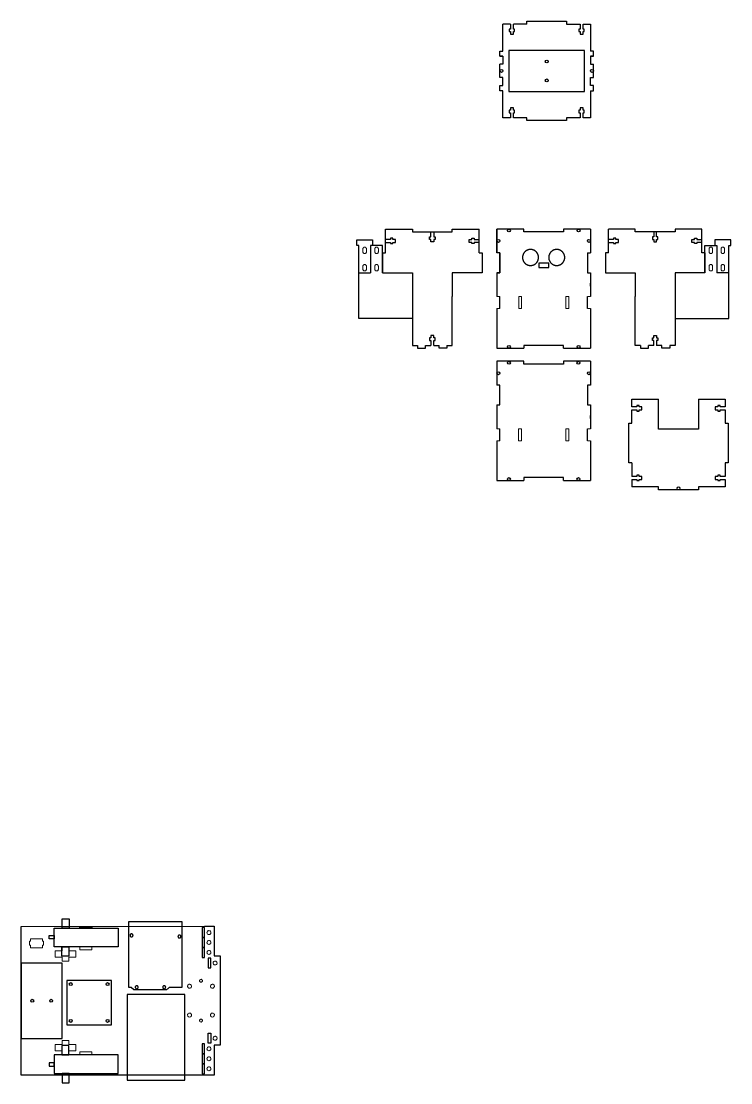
# Model space of a CAD drawing. Header units: millimetres. Extents: x -1479 to 8457, y 1606 to 10461.
# Drawn here: x 2790 to 3504, y 3237 to 4305 of the extents above; entities that cross this region are included whole.
import ezdxf

# ---------------------------------------------------------------- set-up
doc = ezdxf.new("R2010")
doc.units = ezdxf.units.MM
doc.layers.add('Layer 1', color=7, linetype='Continuous')
doc.layers.add('Make2D$visible$lines', color=7, linetype='Continuous', true_color=0x000000)

msp = doc.modelspace()

# ---------------------------------------------------------------- linework, layer by layer
at = {"color": 1}
for p, q in [((3274.595, 4275.019), (3274.595, 4302.019)), ((3282.095, 4302.019), (3274.595, 4302.019)), ((3298.595, 4302.019), (3285.095, 4302.019)), ((3362.595, 4302.019), (3362.595, 4275.019)), ((3274.595, 4269.768), (3271.595, 4269.768)), ((3362.595, 4269.768), (3365.595, 4269.768)), ((3362.595, 4235.019), (3362.595, 4208.019)), ((3156.554, 4072.088), (3156.554, 4096.039)), ((3250.556, 4072.088), (3250.556, 4096.039)), ((3268.594, 4072.088), (3268.594, 4096.039)), ((3295.595, 4096.039), (3268.595, 4096.039)), ((3380.634, 4072.088), (3380.634, 4096.039)), ((3474.636, 4072.088), (3474.636, 4096.039)), ((3362.596, 4082.563), (3362.596, 4085.563)), ((3153.554, 4072.088), (3156.554, 4072.088)), ((3250.556, 4072.088), (3253.556, 4072.088)), ((3253.556, 4072.088), (3253.556, 4052.088)), ((3271.594, 4072.088), (3268.594, 4072.088)), ((3271.594, 4072.088), (3271.594, 4052.088)), ((3359.595, 4072.088), (3362.595, 4072.088)), ((3359.595, 4072.088), (3359.595, 4052.088)), ((3380.634, 4072.088), (3377.634, 4072.088)), ((3377.634, 4072.088), (3377.634, 4052.088)), ((3477.636, 4072.088), (3474.636, 4072.088)), ((3153.554, 4052.088), (3156.554, 4052.088)), ((3156.554, 4052.088), (3183.556, 4052.088)), ((3183.556, 4052.088), (3183.556, 4028.136)), ((3250.556, 4052.088), (3223.556, 4052.088)), ((3223.556, 4052.088), (3223.556, 4028.136)), ((3253.556, 4052.088), (3250.556, 4052.088)), ((3271.594, 4052.088), (3268.594, 4052.088)), ((3359.595, 4052.088), (3362.595, 4052.088)), ((3377.634, 4052.088), (3380.634, 4052.088)), ((3380.634, 4052.088), (3407.634, 4052.088)), ((3407.634, 4052.088), (3407.634, 4028.136)), ((3474.636, 4052.088), (3447.634, 4052.088)), ((3447.634, 4052.088), (3447.634, 4028.136)), ((3477.636, 4052.088), (3474.636, 4052.088)), ((3362.596, 4038.612), (3362.596, 4041.612)), ((3271.592, 4016.142), (3271.592, 4028.136)), ((3359.598, 4016.142), (3359.598, 4028.136)), ((3268.594, 4016.106), (3268.594, 3976.039)), ((3362.596, 4016.106), (3362.596, 3976.039)), ((3295.507, 3962.998), (3268.507, 3962.998)), ((3362.509, 3949.523), (3362.509, 3952.523)), ((3362.507, 3939.047), (3359.507, 3939.047)), ((3359.507, 3939.047), (3359.507, 3919.047)), ((3359.507, 3919.047), (3362.507, 3919.047)), ((3404.085, 3924.743), (3431.085, 3924.743)), ((3471.085, 3924.743), (3498.085, 3924.743)), ((3362.509, 3905.571), (3362.509, 3908.571)), ((3271.505, 3883.101), (3271.505, 3895.095)), ((3359.51, 3883.101), (3359.51, 3895.095)), ((3268.506, 3883.065), (3268.506, 3842.998)), ((3362.509, 3883.065), (3362.509, 3842.998)), ((3404.085, 3860.743), (3404.085, 3847.243)), ((3404.085, 3844.243), (3404.085, 3836.743)), ((3431.085, 3836.743), (3404.085, 3836.743)), ((3431.085, 3836.743), (3404.085, 3836.743)), ((3498.085, 3836.743), (3471.085, 3836.743))]:
    msp.add_line(p, q, dxfattribs=at)
for points in [[(3298.595, 4302.019), (3298.595, 4305.019), (3338.595, 4305.019), (3338.595, 4302.019), (3352.095, 4302.019), (3352.095, 4296.99), (3350.845, 4296.99), (3350.845, 4294.59), (3352.095, 4294.59), (3352.095, 4292.019), (3355.095, 4292.019), (3355.095, 4294.59), (3356.345, 4294.59), (3356.345, 4296.99), (3355.095, 4296.99), (3355.095, 4302.019), (3362.595, 4302.019)], [(3282.095, 4302.019), (3282.095, 4296.99), (3280.845, 4296.99), (3280.845, 4294.59), (3282.095, 4294.59), (3282.095, 4292.019), (3285.095, 4292.019), (3285.095, 4294.59), (3286.345, 4294.59), (3286.345, 4296.99), (3285.095, 4296.99), (3285.095, 4302.019)], [(3271.595, 4269.768), (3271.595, 4275.019), (3274.595, 4275.019)], [(3271.595, 4269.768), (3271.595, 4275.019), (3274.595, 4275.019)], [(3365.595, 4269.768), (3365.595, 4275.019), (3362.595, 4275.019)], [(3365.595, 4269.768), (3365.595, 4275.019), (3362.595, 4275.019)], [(3271.595, 4269.768), (3274.595, 4269.768), (3274.595, 4261.768), (3271.595, 4261.768)], [(3271.595, 4248.267), (3271.595, 4261.768)], [(3271.595, 4248.267), (3271.595, 4261.768)], [(3271.595, 4256.517), (3271.595, 4261.768)], [(3365.595, 4269.768), (3362.595, 4269.768), (3362.595, 4261.768), (3365.595, 4261.768)], [(3365.595, 4248.267), (3365.595, 4261.768)], [(3365.595, 4248.267), (3365.595, 4261.768)], [(3365.595, 4256.517), (3365.595, 4261.768)], [(3271.595, 4248.267), (3271.595, 4253.517)], [(3365.595, 4248.267), (3365.595, 4253.517)], [(3271.595, 4240.267), (3274.595, 4240.267), (3274.595, 4248.267), (3271.595, 4248.267)], [(3274.595, 4235.019), (3271.595, 4235.019), (3271.595, 4240.267)], [(3274.595, 4235.019), (3271.595, 4235.019), (3271.595, 4240.267)], [(3365.595, 4240.267), (3362.595, 4240.267), (3362.595, 4248.267), (3365.595, 4248.267)], [(3362.595, 4235.019), (3365.595, 4235.019), (3365.595, 4240.267)], [(3362.595, 4235.019), (3365.595, 4235.019), (3365.595, 4240.267)], [(3274.595, 4208.019), (3274.595, 4235.019)], [(3362.595, 4208.019), (3355.095, 4208.019), (3355.095, 4213.048), (3356.345, 4213.048), (3356.345, 4215.448), (3355.095, 4215.448), (3355.095, 4218.019), (3352.095, 4218.019), (3352.095, 4215.448), (3350.845, 4215.448), (3350.845, 4213.048), (3352.095, 4213.048), (3352.095, 4208.019), (3338.595, 4208.019), (3338.595, 4205.019), (3298.595, 4205.019), (3298.595, 4208.019), (3285.095, 4208.019), (3285.095, 4213.048), (3286.345, 4213.048), (3286.345, 4215.448), (3285.095, 4215.448), (3285.095, 4218.019), (3282.095, 4218.019), (3282.095, 4215.448), (3280.845, 4215.448), (3280.845, 4213.048), (3282.095, 4213.048), (3282.095, 4208.019), (3274.595, 4208.019)], [(3156.554, 4096.039), (3183.555, 4096.039), (3183.555, 4093.039), (3223.555, 4093.039), (3223.555, 4096.039), (3250.556, 4096.039)], [(3205.055, 4093.039), (3205.055, 4088.01), (3206.305, 4088.01), (3206.305, 4085.61), (3205.055, 4085.61), (3205.055, 4083.039), (3202.055, 4083.039), (3202.055, 4085.61), (3200.805, 4085.61), (3200.805, 4088.01), (3202.055, 4088.01), (3202.055, 4093.039)], [(3268.594, 4096.039), (3268.594, 4072.088)], [(3268.595, 4096.039), (3268.595, 4072.088)], [(3335.595, 4096.039), (3335.595, 4093.039), (3295.595, 4093.039), (3295.595, 4096.039)], [(3335.595, 4096.039), (3335.595, 4093.039), (3295.595, 4093.039), (3295.595, 4096.039)], [(3362.595, 4096.039), (3335.595, 4096.039)], [(3362.595, 4096.039), (3362.595, 4072.088)], [(3474.636, 4096.039), (3447.635, 4096.039), (3447.635, 4093.039), (3407.635, 4093.039), (3407.635, 4096.039), (3380.634, 4096.039)], [(3426.135, 4093.039), (3426.135, 4088.01), (3424.885, 4088.01), (3424.885, 4085.61), (3426.135, 4085.61), (3426.135, 4083.039), (3429.135, 4083.039), (3429.135, 4085.61), (3430.385, 4085.61), (3430.385, 4088.01), (3429.135, 4088.01), (3429.135, 4093.039)], [(3183.556, 4005.991), (3129.565, 4005.991), (3129.565, 4079.569), (3127.554, 4079.569), (3127.554, 4085.125), (3143.57, 4085.125), (3143.57, 4079.569)], [(3153.554, 4052.088), (3153.554, 4079.569), (3141.559, 4079.569), (3141.559, 4052.088)], [(3156.551, 4082.563), (3161.58, 4082.563), (3161.58, 4081.313), (3163.98, 4081.313), (3163.98, 4082.563), (3166.551, 4082.563), (3166.551, 4085.563), (3163.98, 4085.563), (3163.98, 4086.813), (3161.58, 4086.813), (3161.58, 4085.563), (3156.551, 4085.563)], [(3250.559, 4082.563), (3245.53, 4082.563), (3245.53, 4081.313), (3243.13, 4081.313), (3243.13, 4082.563), (3240.559, 4082.563), (3240.559, 4085.563), (3243.13, 4085.563), (3243.13, 4086.813), (3245.53, 4086.813), (3245.53, 4085.563), (3250.559, 4085.563)], [(3380.631, 4082.563), (3385.66, 4082.563), (3385.66, 4081.313), (3388.06, 4081.313), (3388.06, 4082.563), (3390.631, 4082.563), (3390.631, 4085.563), (3388.06, 4085.563), (3388.06, 4086.813), (3385.66, 4086.813), (3385.66, 4085.563), (3380.631, 4085.563)], [(3447.634, 4005.991), (3501.625, 4005.991), (3501.625, 4079.569), (3503.636, 4079.569), (3503.636, 4085.125), (3487.62, 4085.125), (3487.62, 4079.569)], [(3474.639, 4082.563), (3469.61, 4082.563), (3469.61, 4081.313), (3467.21, 4081.313), (3467.21, 4082.563), (3464.639, 4082.563), (3464.639, 4085.563), (3467.21, 4085.563), (3467.21, 4086.813), (3469.61, 4086.813), (3469.61, 4085.563), (3474.639, 4085.563)], [(3477.636, 4052.088), (3477.636, 4079.569), (3489.631, 4079.569), (3489.631, 4052.088)], [(3153.556, 4072.088), (3153.556, 4052.088)], [(3268.595, 4072.088), (3268.594, 4072.088)], [(3268.595, 4052.088), (3271.595, 4052.088), (3271.595, 4072.088), (3268.595, 4072.088)], [(3477.634, 4072.088), (3477.634, 4052.088)], [(3129.565, 4052.088), (3141.559, 4052.088)], [(3268.594, 4052.088), (3268.594, 4028.136)], [(3268.594, 4052.088), (3268.595, 4052.088)], [(3268.595, 4052.088), (3268.595, 4028.136)], [(3362.595, 4052.088), (3362.595, 4028.136)], [(3501.625, 4052.088), (3489.631, 4052.088)], [(3183.556, 4028.136), (3183.556, 3979.039), (3188.804, 3979.039)], [(3218.306, 3979.039), (3223.556, 3979.039), (3223.556, 4028.136)], [(3412.884, 3979.039), (3407.634, 3979.039), (3407.634, 4028.136)], [(3447.634, 4028.136), (3447.634, 3979.039), (3442.386, 3979.039)], [(3205.055, 3979.039), (3205.055, 3984.068), (3206.305, 3984.068), (3206.305, 3986.468), (3205.055, 3986.468), (3205.055, 3989.039), (3202.055, 3989.039), (3202.055, 3986.468), (3200.805, 3986.468), (3200.805, 3984.068), (3202.055, 3984.068), (3202.055, 3979.039)], [(3426.135, 3979.039), (3426.135, 3984.068), (3424.885, 3984.068), (3424.885, 3986.468), (3426.135, 3986.468), (3426.135, 3989.039), (3429.135, 3989.039), (3429.135, 3986.468), (3430.385, 3986.468), (3430.385, 3984.068), (3429.135, 3984.068), (3429.135, 3979.039)], [(3188.804, 3979.039), (3188.804, 3976.039), (3196.804, 3976.039), (3196.804, 3979.039)], [(3196.804, 3979.039), (3202.055, 3979.039)], [(3205.055, 3979.039), (3210.306, 3979.039)], [(3218.306, 3979.039), (3218.306, 3976.039), (3210.306, 3976.039), (3210.306, 3979.039)], [(3268.594, 3976.039), (3295.595, 3976.039)], [(3335.595, 3976.039), (3335.595, 3979.039), (3295.595, 3979.039), (3295.595, 3976.039)], [(3335.595, 3976.039), (3362.596, 3976.039)], [(3412.884, 3979.039), (3412.884, 3976.039), (3420.884, 3976.039), (3420.884, 3979.039)], [(3426.135, 3979.039), (3420.884, 3979.039)], [(3434.386, 3979.039), (3429.135, 3979.039)], [(3442.386, 3979.039), (3442.386, 3976.039), (3434.386, 3976.039), (3434.386, 3979.039)], [(3268.506, 3962.998), (3268.506, 3939.047)], [(3268.507, 3962.998), (3268.507, 3939.047)], [(3335.507, 3962.998), (3335.507, 3959.998), (3295.507, 3959.998), (3295.507, 3962.998)], [(3362.507, 3962.998), (3335.507, 3962.998)], [(3362.507, 3962.998), (3362.507, 3939.047)], [(3268.507, 3939.047), (3268.506, 3939.047)], [(3268.507, 3919.047), (3271.507, 3919.047), (3271.507, 3939.047), (3268.507, 3939.047)], [(3268.506, 3919.047), (3268.506, 3895.095)], [(3268.506, 3919.047), (3268.507, 3919.047)], [(3268.507, 3919.047), (3268.507, 3895.095)], [(3362.507, 3919.047), (3362.507, 3895.095)], [(3404.085, 3860.743), (3401.085, 3860.743), (3401.085, 3900.743), (3404.085, 3900.743), (3404.085, 3914.243), (3409.114, 3914.243), (3409.114, 3912.993), (3411.514, 3912.993), (3411.514, 3914.243), (3414.085, 3914.243), (3414.085, 3917.243), (3411.514, 3917.243), (3411.514, 3918.493), (3409.114, 3918.493), (3409.114, 3917.243), (3404.085, 3917.243), (3404.085, 3924.743)], [(3471.085, 3924.743), (3471.085, 3894.743), (3431.085, 3894.743), (3431.085, 3924.743)], [(3498.085, 3924.743), (3498.085, 3917.243), (3493.056, 3917.243), (3493.056, 3918.493), (3490.656, 3918.493), (3490.656, 3917.243), (3488.085, 3917.243), (3488.085, 3914.243), (3490.656, 3914.243), (3490.656, 3912.993), (3493.056, 3912.993), (3493.056, 3914.243), (3498.085, 3914.243), (3498.085, 3900.743), (3501.085, 3900.743), (3501.085, 3860.743), (3498.085, 3860.743), (3498.085, 3847.243), (3493.056, 3847.243), (3493.056, 3848.493), (3490.656, 3848.493), (3490.656, 3847.243), (3488.085, 3847.243), (3488.085, 3844.243), (3490.656, 3844.243), (3490.656, 3842.993), (3493.056, 3842.993), (3493.056, 3844.243), (3498.085, 3844.243), (3498.085, 3836.743)], [(3335.507, 3842.998), (3335.507, 3845.998), (3295.507, 3845.998), (3295.507, 3842.998)], [(3404.085, 3844.243), (3409.114, 3844.243), (3409.114, 3842.993), (3411.514, 3842.993), (3411.514, 3844.243), (3414.085, 3844.243), (3414.085, 3847.243), (3411.514, 3847.243), (3411.514, 3848.493), (3409.114, 3848.493), (3409.114, 3847.243), (3404.085, 3847.243)], [(3268.506, 3842.998), (3295.507, 3842.998)], [(3335.507, 3842.998), (3362.509, 3842.998)], [(3471.085, 3836.743), (3471.085, 3833.743), (3431.085, 3833.743), (3431.085, 3836.743)], [(3471.085, 3836.743), (3471.085, 3833.743), (3431.085, 3833.743), (3431.085, 3836.743)], [(3498.085, 3836.743), (3471.085, 3836.743)]]:
    msp.add_lwpolyline(points, dxfattribs=at)
at = {"color": 5}
msp.add_lwpolyline([(3280.595, 4234.419), (3356.595, 4234.419), (3356.595, 4275.619), (3280.595, 4275.619), (3280.595, 4234.419)], dxfattribs=at)
at = {"color": 1}
msp.add_lwpolyline([(3320.635, 4061.568), (3310.555, 4061.568), (3310.555, 4057.343), (3320.635, 4057.343)], close=True, dxfattribs=at)
for points in [[(2834.838, 3392.812), (2831.238, 3392.812), (2831.238, 3402.212), (2838.438, 3402.212), (2838.438, 3392.812), (2831.238, 3392.812)], [(2790.245, 3394.615), (2974.595, 3394.947)], [(2974.595, 3244.975), (2790.245, 3244.975), (2790.245, 3394.615)], [(2818.363, 3383.412), (2818.363, 3385.399), (2823.363, 3385.399), (2823.363, 3382.108), (2818.363, 3382.108), (2818.363, 3383.412)], [(2823.363, 3374.012), (2823.363, 3392.812), (2887.563, 3392.812), (2887.563, 3374.012), (2823.363, 3374.012)], [(2849.23, 3392.812), (2849.23, 3394.615), (2861.259, 3394.615), (2861.259, 3392.812), (2849.23, 3392.812)], [(2974.595, 3383.451), (2974.595, 3393.451), (2972.095, 3393.451), (2972.095, 3383.451), (2974.595, 3383.451)], [(2974.595, 3383.451), (2974.595, 3393.451), (2972.095, 3393.451), (2972.095, 3383.451), (2974.595, 3383.451)], [(2974.595, 3394.947), (2984.095, 3394.947), (2984.095, 3364.916), (2990.245, 3364.916), (2990.245, 3350.716), (2990.245, 3289.234), (2990.245, 3275.034), (2984.095, 3275.034), (2984.095, 3244.975), (2974.595, 3244.975)], [(2834.663, 3374.012), (2838.263, 3374.012), (2838.263, 3364.612), (2831.063, 3364.612), (2831.063, 3374.012), (2838.263, 3374.012)], [(2974.595, 3373.451), (2974.595, 3383.451), (2972.095, 3383.451), (2972.095, 3373.451), (2974.595, 3373.451)], [(2974.595, 3373.451), (2974.595, 3383.451), (2972.095, 3383.451), (2972.095, 3373.451), (2974.595, 3373.451)], [(2974.595, 3363.451), (2974.595, 3373.451), (2972.095, 3373.451), (2972.095, 3363.451), (2974.595, 3363.451)], [(2974.595, 3363.451), (2974.595, 3373.451), (2972.095, 3373.451), (2972.095, 3363.451), (2974.595, 3363.451)], [(2990.245, 3364.916), (2990.245, 3275.034)], [(2790.245, 3357.795), (2790.245, 3281.795), (2831.445, 3281.795), (2831.445, 3357.795), (2790.245, 3357.795)], [(2980.745, 3352.816), (2980.745, 3362.816), (2978.245, 3362.816), (2978.245, 3352.816), (2980.745, 3352.816)], [(2980.745, 3352.816), (2980.745, 3362.816), (2978.245, 3362.816), (2978.245, 3352.816), (2980.745, 3352.816)], [(2836.248, 3340.387), (2836.248, 3336.587), (2836.248, 3299.587), (2836.248, 3295.787), (2840.048, 3295.787), (2877.048, 3295.787), (2880.848, 3295.787), (2880.848, 3299.587), (2880.848, 3336.587), (2880.848, 3340.387), (2877.048, 3340.387), (2840.048, 3340.387), (2836.248, 3340.387)], [(2896.762, 3326.151), (2896.762, 3240.151), (2954.762, 3240.151), (2954.762, 3326.151), (2896.762, 3326.151)], [(2980.745, 3287.134), (2980.745, 3277.134), (2978.245, 3277.134), (2978.245, 3287.134), (2980.745, 3287.134)], [(2980.745, 3287.134), (2980.745, 3277.134), (2978.245, 3277.134), (2978.245, 3287.134), (2980.745, 3287.134)], [(2834.663, 3265.577), (2838.263, 3265.577), (2838.263, 3274.977), (2831.063, 3274.977), (2831.063, 3265.577), (2838.263, 3265.577)], [(2974.595, 3266.486), (2974.595, 3276.486), (2972.095, 3276.486), (2972.095, 3266.486), (2974.595, 3266.486)], [(2974.595, 3266.486), (2974.595, 3276.486), (2972.095, 3276.486), (2972.095, 3266.486), (2974.595, 3266.486)], [(2818.363, 3256.177), (2818.363, 3254.191), (2823.363, 3254.191), (2823.363, 3257.482), (2818.363, 3257.482), (2818.363, 3256.177)], [(2823.363, 3265.577), (2823.363, 3246.777), (2887.563, 3246.777), (2887.563, 3265.577), (2823.363, 3265.577)], [(2974.595, 3256.486), (2974.595, 3266.486), (2972.095, 3266.486), (2972.095, 3256.486), (2974.595, 3256.486)], [(2974.595, 3256.486), (2974.595, 3266.486), (2972.095, 3266.486), (2972.095, 3256.486), (2974.595, 3256.486)], [(2974.595, 3246.486), (2974.595, 3256.486), (2972.095, 3256.486), (2972.095, 3246.486), (2974.595, 3246.486)], [(2974.595, 3246.486), (2974.595, 3256.486), (2972.095, 3256.486), (2972.095, 3246.486), (2974.595, 3246.486)], [(2834.838, 3246.777), (2831.238, 3246.777), (2831.238, 3237.377), (2838.438, 3237.377), (2838.438, 3246.777), (2831.238, 3246.777)], [(2849.23, 3244.975), (2849.23, 3246.777), (2861.259, 3246.777), (2861.259, 3244.975), (2849.23, 3244.975)]]:
    msp.add_lwpolyline(points)
at = {"color": 7}
for points in [[(2951.843, 3333.353), (2938.943, 3333.353), (2938.942, 3333.353), (2938.943, 3333.353), (2938.942, 3333.353), (2938.943, 3333.353), (2938.942, 3333.353), (2938.942, 3333.353), (2938.942, 3333.353), (2937.58, 3331.991), (2937.57, 3331.981), (2937.52, 3331.931), (2936.988, 3331.399), (2936.403, 3330.814), (2934.483, 3330.814), (2934.476, 3330.814), (2904.884, 3330.814), (2903.44, 3330.814), (2900.901, 3333.354), (2900.9, 3333.355), (2900.9, 3333.355), (2900.847, 3333.303), (2900.847, 3333.355), (2899.612, 3333.355), (2898.413, 3333.355), (2898.413, 3358.962), (2898.413, 3359.493), (2898.413, 3367.908), (2898.413, 3387.115), (2898.413, 3399.506), (2936.988, 3399.506), (2937.039, 3399.506), (2937.47, 3399.506), (2937.52, 3399.506), (2951.843, 3399.506), (2951.843, 3387.115), (2951.843, 3385.985), (2951.843, 3384.109), (2951.843, 3382.979), (2951.843, 3367.908), (2951.843, 3361.611), (2951.843, 3359.493), (2951.843, 3358.962), (2951.843, 3356.246), (2951.843, 3334.987)], [(2901.409, 3387.086), (2901.116, 3387.115), (2900.822, 3387.086), (2900.54, 3387), (2900.28, 3386.862), (2900.052, 3386.675), (2899.866, 3386.447), (2899.727, 3386.187), (2899.641, 3385.905), (2899.612, 3385.612), (2899.641, 3385.319), (2899.656, 3385.269), (2899.727, 3385.036), (2899.866, 3384.777), (2900.052, 3384.549), (2900.28, 3384.362), (2900.54, 3384.223), (2900.822, 3384.138), (2901.116, 3384.109), (2901.409, 3384.138), (2901.691, 3384.223), (2901.951, 3384.362), (2902.042, 3384.437), (2902.178, 3384.549), (2902.365, 3384.777), (2902.504, 3385.036), (2902.59, 3385.319), (2902.618, 3385.612), (2902.59, 3385.905), (2902.504, 3386.187), (2902.365, 3386.447), (2902.178, 3386.675), (2902.042, 3386.787), (2901.951, 3386.862), (2901.691, 3387)], [(2947.954, 3385.056), (2947.868, 3384.774), (2947.839, 3384.481), (2947.868, 3384.188), (2947.892, 3384.109), (2947.954, 3383.906), (2948.093, 3383.646), (2948.279, 3383.419), (2948.507, 3383.232), (2948.767, 3383.093), (2949.049, 3383.008), (2949.162, 3382.997), (2949.342, 3382.979), (2949.635, 3383.008), (2949.917, 3383.093), (2950.177, 3383.232), (2950.404, 3383.419), (2950.592, 3383.646), (2950.731, 3383.906), (2950.793, 3384.109), (2950.817, 3384.188), (2950.845, 3384.481), (2950.817, 3384.774), (2950.731, 3385.056), (2950.617, 3385.269), (2950.592, 3385.317), (2950.404, 3385.545), (2950.177, 3385.731), (2949.917, 3385.87), (2949.635, 3385.956), (2949.342, 3385.985), (2949.162, 3385.967), (2949.049, 3385.956), (2948.767, 3385.87), (2948.507, 3385.731), (2948.279, 3385.545), (2948.093, 3385.317), (2948.067, 3385.269)], [(2904.913, 3333.777), (2904.884, 3333.484), (2904.913, 3333.191), (2904.999, 3332.909), (2905.138, 3332.65), (2905.324, 3332.421), (2905.552, 3332.234), (2905.812, 3332.095), (2906.094, 3332.01), (2906.139, 3332.006), (2906.175, 3332.002), (2906.387, 3331.981), (2906.6, 3332.002), (2906.68, 3332.01), (2906.963, 3332.095), (2907.223, 3332.234), (2907.45, 3332.421), (2907.637, 3332.65), (2907.776, 3332.909), (2907.862, 3333.191), (2907.89, 3333.484), (2907.862, 3333.777), (2907.778, 3334.051), (2907.776, 3334.059), (2907.637, 3334.319), (2907.45, 3334.547), (2907.223, 3334.734), (2906.963, 3334.872), (2906.68, 3334.958), (2906.387, 3334.987), (2906.139, 3334.963), (2906.094, 3334.958), (2905.812, 3334.872), (2905.552, 3334.734), (2905.324, 3334.547), (2905.138, 3334.319), (2904.999, 3334.059), (2904.996, 3334.051)], [(2933.674, 3334.968), (2933.392, 3334.882), (2933.132, 3334.744), (2932.903, 3334.557), (2932.717, 3334.329), (2932.578, 3334.069), (2932.573, 3334.051), (2932.492, 3333.787), (2932.463, 3333.494), (2932.492, 3333.201), (2932.578, 3332.919), (2932.717, 3332.66), (2932.903, 3332.431), (2933.132, 3332.244), (2933.392, 3332.105), (2933.674, 3332.02), (2933.856, 3332.002), (2933.967, 3331.991), (2934.078, 3332.002), (2934.26, 3332.02), (2934.476, 3332.085), (2934.483, 3332.088), (2934.542, 3332.105), (2934.802, 3332.244), (2934.821, 3332.26), (2935.029, 3332.431), (2935.216, 3332.66), (2935.355, 3332.919), (2935.441, 3333.201), (2935.469, 3333.494), (2935.441, 3333.787), (2935.355, 3334.069), (2935.216, 3334.329), (2935.029, 3334.557), (2934.821, 3334.729), (2934.802, 3334.744), (2934.542, 3334.882), (2934.483, 3334.9), (2934.476, 3334.902), (2934.26, 3334.968), (2934.068, 3334.987), (2933.967, 3334.997), (2933.866, 3334.987)]]:
    msp.add_lwpolyline(points, close=True, dxfattribs=at)
at = {"color": 240, "true_color": 0xed1f24}
for centre in [(3318.595, 4264.519), (3318.595, 4245.519)]:
    msp.add_circle(centre, 1.5, dxfattribs=at)
at = {"color": 1}
for centre in [(3273.095, 4255.019), (3364.095, 4255.019), (3280.595, 4094.539), (3350.595, 4094.539), (3270.096, 4084.063), (3361.094, 4084.063), (3280.595, 3977.539), (3350.595, 3977.539), (3280.507, 3961.498), (3350.507, 3961.498), (3270.009, 3951.023), (3361.006, 3951.023), (3280.507, 3844.498), (3350.507, 3844.498), (3451.085, 3835.243)]:
    msp.add_circle(centre, 1.5, dxfattribs=at)
for centre in [(2840.048, 3336.587), (2877.048, 3336.587), (2801.345, 3319.795), (2820.345, 3319.795), (2840.048, 3299.587), (2877.048, 3299.587)]:
    msp.add_circle(centre, 1.5)
at = {"layer": 'Layer 1', "color": 1, "lineweight": 0}
for points in [[(3135.774, 4071.349), (3135.985, 4071.385), (3136.197, 4071.455), (3136.373, 4071.526), (3136.55, 4071.631), (3136.726, 4071.773), (3136.867, 4071.914), (3137.008, 4072.09), (3137.114, 4072.266), (3137.185, 4072.443), (3137.255, 4072.655), (3137.291, 4072.866), (3137.326, 4073.078), (3137.326, 4076.076), (3137.291, 4076.288), (3137.255, 4076.5), (3137.185, 4076.711), (3137.114, 4076.888), (3137.008, 4077.064), (3136.867, 4077.241), (3136.726, 4077.382), (3136.55, 4077.523), (3136.373, 4077.629), (3136.197, 4077.699), (3135.985, 4077.77), (3135.774, 4077.805), (3135.562, 4077.84), (3135.35, 4077.805), (3135.139, 4077.77), (3134.962, 4077.699), (3134.751, 4077.629), (3134.574, 4077.523), (3134.398, 4077.382), (3134.257, 4077.241), (3134.116, 4077.064), (3134.01, 4076.888), (3133.939, 4076.711), (3133.869, 4076.5), (3133.833, 4076.288), (3133.798, 4076.076), (3133.798, 4073.078), (3133.833, 4072.866), (3133.869, 4072.655), (3133.939, 4072.443), (3134.01, 4072.266), (3134.116, 4072.09), (3134.257, 4071.914), (3134.398, 4071.773), (3134.574, 4071.631), (3134.751, 4071.526), (3134.962, 4071.455), (3135.139, 4071.385), (3135.35, 4071.349), (3135.562, 4071.314), (3135.774, 4071.349)], [(3147.345, 4077.805), (3147.133, 4077.77), (3146.921, 4077.699), (3146.745, 4077.629), (3146.568, 4077.523), (3146.392, 4077.382), (3146.251, 4077.241), (3146.11, 4077.064), (3146.004, 4076.888), (3145.933, 4076.711), (3145.863, 4076.5), (3145.828, 4076.288), (3145.792, 4076.076), (3145.792, 4073.078), (3145.828, 4072.866), (3145.863, 4072.655), (3145.933, 4072.443), (3146.004, 4072.266), (3146.11, 4072.09), (3146.251, 4071.914), (3146.392, 4071.773), (3146.568, 4071.631), (3146.745, 4071.526), (3146.921, 4071.455), (3147.133, 4071.385), (3147.345, 4071.349), (3147.556, 4071.314), (3147.768, 4071.349), (3147.98, 4071.385), (3148.156, 4071.455), (3148.368, 4071.526), (3148.544, 4071.631), (3148.72, 4071.773), (3148.862, 4071.914), (3149.003, 4072.09), (3149.108, 4072.266), (3149.179, 4072.443), (3149.25, 4072.655), (3149.285, 4072.866), (3149.32, 4073.078), (3149.32, 4076.076), (3149.285, 4076.288), (3149.25, 4076.5), (3149.179, 4076.711), (3149.108, 4076.888), (3149.003, 4077.064), (3148.862, 4077.241), (3148.72, 4077.382), (3148.544, 4077.523), (3148.368, 4077.629), (3148.156, 4077.699), (3147.98, 4077.77), (3147.768, 4077.805), (3147.556, 4077.84), (3147.345, 4077.805)], [(3483.846, 4077.805), (3484.057, 4077.77), (3484.269, 4077.699), (3484.445, 4077.629), (3484.622, 4077.523), (3484.798, 4077.382), (3484.939, 4077.241), (3485.08, 4077.064), (3485.186, 4076.888), (3485.257, 4076.711), (3485.327, 4076.5), (3485.363, 4076.288), (3485.398, 4076.076), (3485.398, 4073.078), (3485.363, 4072.866), (3485.327, 4072.655), (3485.257, 4072.443), (3485.186, 4072.266), (3485.08, 4072.09), (3484.939, 4071.914), (3484.798, 4071.773), (3484.622, 4071.631), (3484.445, 4071.526), (3484.269, 4071.455), (3484.057, 4071.385), (3483.846, 4071.349), (3483.634, 4071.314), (3483.422, 4071.349), (3483.211, 4071.385), (3483.034, 4071.455), (3482.823, 4071.526), (3482.646, 4071.631), (3482.47, 4071.773), (3482.329, 4071.914), (3482.188, 4072.09), (3482.082, 4072.266), (3482.011, 4072.443), (3481.941, 4072.655), (3481.905, 4072.866), (3481.87, 4073.078), (3481.87, 4076.076), (3481.905, 4076.288), (3481.941, 4076.5), (3482.011, 4076.711), (3482.082, 4076.888), (3482.188, 4077.064), (3482.329, 4077.241), (3482.47, 4077.382), (3482.646, 4077.523), (3482.823, 4077.629), (3483.034, 4077.699), (3483.211, 4077.77), (3483.422, 4077.805), (3483.634, 4077.84), (3483.846, 4077.805)], [(3495.416, 4071.349), (3495.205, 4071.385), (3494.993, 4071.455), (3494.817, 4071.526), (3494.64, 4071.631), (3494.464, 4071.773), (3494.323, 4071.914), (3494.182, 4072.09), (3494.076, 4072.266), (3494.005, 4072.443), (3493.935, 4072.655), (3493.899, 4072.866), (3493.864, 4073.078), (3493.864, 4076.076), (3493.899, 4076.288), (3493.935, 4076.5), (3494.005, 4076.711), (3494.076, 4076.888), (3494.182, 4077.064), (3494.323, 4077.241), (3494.464, 4077.382), (3494.64, 4077.523), (3494.817, 4077.629), (3494.993, 4077.699), (3495.205, 4077.77), (3495.416, 4077.805), (3495.628, 4077.84), (3495.84, 4077.805), (3496.051, 4077.77), (3496.228, 4077.699), (3496.439, 4077.629), (3496.616, 4077.523), (3496.792, 4077.382), (3496.933, 4077.241), (3497.074, 4077.064), (3497.18, 4076.888), (3497.251, 4076.711), (3497.321, 4076.5), (3497.357, 4076.288), (3497.392, 4076.076), (3497.392, 4073.078), (3497.357, 4072.866), (3497.321, 4072.655), (3497.251, 4072.443), (3497.18, 4072.266), (3497.074, 4072.09), (3496.933, 4071.914), (3496.792, 4071.773), (3496.616, 4071.631), (3496.439, 4071.526), (3496.228, 4071.455), (3496.051, 4071.385), (3495.84, 4071.349), (3495.628, 4071.314), (3495.416, 4071.349)], [(3135.774, 4053.851), (3135.986, 4053.887), (3136.197, 4053.957), (3136.374, 4054.028), (3136.55, 4054.134), (3136.726, 4054.275), (3136.868, 4054.416), (3137.009, 4054.592), (3137.115, 4054.769), (3137.185, 4054.945), (3137.256, 4055.157), (3137.291, 4055.368), (3137.326, 4055.58), (3137.326, 4058.579), (3137.291, 4058.79), (3137.256, 4059.002), (3137.185, 4059.214), (3137.115, 4059.39), (3137.009, 4059.566), (3136.868, 4059.743), (3136.726, 4059.884), (3136.55, 4060.025), (3136.374, 4060.131), (3136.197, 4060.201), (3135.986, 4060.272), (3135.774, 4060.307), (3135.562, 4060.343), (3135.351, 4060.307), (3135.139, 4060.272), (3134.963, 4060.201), (3134.751, 4060.131), (3134.575, 4060.025), (3134.398, 4059.884), (3134.257, 4059.743), (3134.116, 4059.566), (3134.01, 4059.39), (3133.94, 4059.214), (3133.869, 4059.002), (3133.834, 4058.79), (3133.798, 4058.579), (3133.798, 4055.58), (3133.834, 4055.368), (3133.869, 4055.157), (3133.94, 4054.945), (3134.01, 4054.769), (3134.116, 4054.592), (3134.257, 4054.416), (3134.398, 4054.275), (3134.575, 4054.134), (3134.751, 4054.028), (3134.963, 4053.957), (3135.139, 4053.887), (3135.351, 4053.851), (3135.562, 4053.816), (3135.774, 4053.851)], [(3147.345, 4060.307), (3147.133, 4060.272), (3146.922, 4060.201), (3146.745, 4060.131), (3146.569, 4060.025), (3146.392, 4059.884), (3146.251, 4059.743), (3146.11, 4059.566), (3146.004, 4059.39), (3145.934, 4059.214), (3145.863, 4059.002), (3145.828, 4058.79), (3145.793, 4058.579), (3145.793, 4055.58), (3145.828, 4055.368), (3145.863, 4055.157), (3145.934, 4054.945), (3146.004, 4054.769), (3146.11, 4054.592), (3146.251, 4054.416), (3146.392, 4054.275), (3146.569, 4054.134), (3146.745, 4054.028), (3146.922, 4053.957), (3147.133, 4053.887), (3147.345, 4053.851), (3147.556, 4053.816), (3147.768, 4053.851), (3147.98, 4053.887), (3148.156, 4053.957), (3148.368, 4054.028), (3148.544, 4054.134), (3148.721, 4054.275), (3148.862, 4054.416), (3149.003, 4054.592), (3149.109, 4054.769), (3149.179, 4054.945), (3149.25, 4055.157), (3149.285, 4055.368), (3149.32, 4055.58), (3149.32, 4058.579), (3149.285, 4058.79), (3149.25, 4059.002), (3149.179, 4059.214), (3149.109, 4059.39), (3149.003, 4059.566), (3148.862, 4059.743), (3148.721, 4059.884), (3148.544, 4060.025), (3148.368, 4060.131), (3148.156, 4060.201), (3147.98, 4060.272), (3147.768, 4060.307), (3147.556, 4060.343), (3147.345, 4060.307)], [(3483.845, 4060.307), (3484.057, 4060.272), (3484.269, 4060.201), (3484.445, 4060.131), (3484.621, 4060.025), (3484.798, 4059.884), (3484.939, 4059.743), (3485.08, 4059.566), (3485.186, 4059.39), (3485.256, 4059.214), (3485.327, 4059.002), (3485.362, 4058.79), (3485.398, 4058.579), (3485.398, 4055.58), (3485.362, 4055.368), (3485.327, 4055.157), (3485.256, 4054.945), (3485.186, 4054.769), (3485.08, 4054.592), (3484.939, 4054.416), (3484.798, 4054.275), (3484.621, 4054.134), (3484.445, 4054.028), (3484.269, 4053.957), (3484.057, 4053.887), (3483.845, 4053.851), (3483.634, 4053.816), (3483.422, 4053.851), (3483.21, 4053.887), (3483.034, 4053.957), (3482.822, 4054.028), (3482.646, 4054.134), (3482.469, 4054.275), (3482.328, 4054.416), (3482.187, 4054.592), (3482.081, 4054.769), (3482.011, 4054.945), (3481.94, 4055.157), (3481.905, 4055.368), (3481.87, 4055.58), (3481.87, 4058.579), (3481.905, 4058.79), (3481.94, 4059.002), (3482.011, 4059.214), (3482.081, 4059.39), (3482.187, 4059.566), (3482.328, 4059.743), (3482.469, 4059.884), (3482.646, 4060.025), (3482.822, 4060.131), (3483.034, 4060.201), (3483.21, 4060.272), (3483.422, 4060.307), (3483.634, 4060.343), (3483.845, 4060.307)], [(3495.416, 4053.851), (3495.204, 4053.887), (3494.993, 4053.957), (3494.816, 4054.028), (3494.64, 4054.134), (3494.464, 4054.275), (3494.323, 4054.416), (3494.181, 4054.592), (3494.076, 4054.769), (3494.005, 4054.945), (3493.934, 4055.157), (3493.899, 4055.368), (3493.864, 4055.58), (3493.864, 4058.579), (3493.899, 4058.79), (3493.934, 4059.002), (3494.005, 4059.214), (3494.076, 4059.39), (3494.181, 4059.566), (3494.323, 4059.743), (3494.464, 4059.884), (3494.64, 4060.025), (3494.816, 4060.131), (3494.993, 4060.201), (3495.204, 4060.272), (3495.416, 4060.307), (3495.628, 4060.343), (3495.839, 4060.307), (3496.051, 4060.272), (3496.228, 4060.201), (3496.439, 4060.131), (3496.616, 4060.025), (3496.792, 4059.884), (3496.933, 4059.743), (3497.074, 4059.566), (3497.18, 4059.39), (3497.251, 4059.214), (3497.321, 4059.002), (3497.356, 4058.79), (3497.392, 4058.579), (3497.392, 4055.58), (3497.356, 4055.368), (3497.321, 4055.157), (3497.251, 4054.945), (3497.18, 4054.769), (3497.074, 4054.592), (3496.933, 4054.416), (3496.792, 4054.275), (3496.616, 4054.134), (3496.439, 4054.028), (3496.228, 4053.957), (3496.051, 4053.887), (3495.839, 4053.851), (3495.628, 4053.816), (3495.416, 4053.851)], [(3271.592, 4016.106), (3271.592, 4028.136), (3268.594, 4028.136)], [(3293.391, 4016.106), (3293.391, 4028.136), (3290.392, 4028.136), (3290.392, 4016.106), (3293.391, 4016.106)], [(3337.799, 4016.106), (3337.799, 4028.136), (3340.798, 4028.136), (3340.798, 4016.106), (3337.799, 4016.106)], [(3359.598, 4016.106), (3359.598, 4028.136), (3362.596, 4028.136)], [(3268.594, 4016.106), (3271.592, 4016.106)], [(3362.596, 4016.106), (3359.598, 4016.106)], [(3271.505, 3883.065), (3271.505, 3895.095), (3268.506, 3895.095)], [(3293.303, 3883.065), (3293.303, 3895.095), (3290.305, 3895.095), (3290.305, 3883.065), (3293.303, 3883.065)], [(3337.712, 3883.065), (3337.712, 3895.095), (3340.71, 3895.095), (3340.71, 3883.065), (3337.712, 3883.065)], [(3359.51, 3883.065), (3359.51, 3895.095), (3362.509, 3895.095)], [(3268.506, 3883.065), (3271.505, 3883.065)], [(3362.509, 3883.065), (3359.51, 3883.065)]]:
    msp.add_lwpolyline(points, dxfattribs=at)
at = {"layer": 'Layer 1', "lineweight": 0}
for points in [[(2849.23, 3392.812), (2861.259, 3392.812), (2861.259, 3394.615)], [(2980.865, 3389.189), (2980.583, 3389.718), (2980.124, 3390.106), (2979.595, 3390.353), (2978.996, 3390.459), (2978.431, 3390.353), (2977.867, 3390.106), (2977.443, 3389.718), (2977.161, 3389.189), (2977.02, 3388.589), (2977.055, 3388.025), (2977.267, 3387.46), (2977.655, 3387.001), (2978.149, 3386.649), (2978.713, 3386.472), (2979.313, 3386.472), (2979.878, 3386.649), (2980.371, 3387.001), (2980.724, 3387.46), (2980.971, 3388.025), (2981.006, 3388.589), (2980.865, 3389.189)], [(2799.534, 3373.152), (2799.534, 3375.657), (2798.511, 3375.657), (2798.511, 3379.643), (2799.534, 3379.643), (2799.534, 3382.148), (2811.528, 3382.148), (2811.528, 3379.643), (2812.516, 3379.643), (2812.516, 3375.657), (2811.528, 3375.657), (2811.528, 3373.152), (2799.534, 3373.152)], [(2824.253, 3363.606), (2831.238, 3363.606), (2831.238, 3359.584), (2838.258, 3359.584), (2838.258, 3363.606), (2845.243, 3363.606), (2845.243, 3370.097), (2838.258, 3370.097), (2838.258, 3374.083), (2831.238, 3374.083), (2831.238, 3370.097), (2824.253, 3370.097), (2824.253, 3363.606)], [(2849.23, 3371.014), (2861.259, 3371.014), (2861.259, 3374.012), (2849.23, 3374.012), (2849.23, 3371.014)], [(2980.865, 3379.189), (2980.583, 3379.718), (2980.124, 3380.106), (2979.595, 3380.353), (2978.996, 3380.459), (2978.431, 3380.353), (2977.867, 3380.106), (2977.443, 3379.718), (2977.161, 3379.189), (2977.02, 3378.589), (2977.055, 3378.025), (2977.267, 3377.46), (2977.655, 3377.001), (2978.149, 3376.649), (2978.713, 3376.472), (2979.313, 3376.472), (2979.878, 3376.649), (2980.371, 3377.001), (2980.724, 3377.46), (2980.971, 3378.025), (2981.006, 3378.589), (2980.865, 3379.189)], [(2980.865, 3369.189), (2980.583, 3369.718), (2980.124, 3370.106), (2979.595, 3370.353), (2978.996, 3370.459), (2978.431, 3370.353), (2977.867, 3370.106), (2977.443, 3369.718), (2977.161, 3369.189), (2977.02, 3368.589), (2977.055, 3368.025), (2977.267, 3367.46), (2977.655, 3367.001), (2978.149, 3366.649), (2978.713, 3366.472), (2979.313, 3366.472), (2979.878, 3366.649), (2980.371, 3367.001), (2980.724, 3367.46), (2980.971, 3368.025), (2981.006, 3368.589), (2980.865, 3369.189)], [(2987.015, 3358.554), (2986.733, 3359.083), (2986.274, 3359.471), (2985.745, 3359.718), (2985.146, 3359.824), (2984.581, 3359.718), (2984.017, 3359.471), (2983.593, 3359.083), (2983.311, 3358.554), (2983.17, 3357.954), (2983.205, 3357.39), (2983.417, 3356.825), (2983.805, 3356.367), (2984.299, 3356.014), (2984.863, 3355.838), (2985.463, 3355.838), (2986.028, 3356.014), (2986.521, 3356.367), (2986.874, 3356.825), (2987.121, 3357.39), (2987.156, 3357.954), (2987.015, 3358.554)], [(2957.563, 3334.915), (2957.775, 3335.48), (2958.128, 3335.938), (2958.622, 3336.291), (2959.186, 3336.467), (2959.786, 3336.467), (2960.35, 3336.291), (2960.844, 3335.938), (2961.232, 3335.48), (2961.444, 3334.915), (2961.479, 3334.315), (2961.373, 3333.751), (2961.056, 3333.222), (2960.633, 3332.834), (2960.068, 3332.552), (2959.504, 3332.481), (2958.904, 3332.552), (2958.375, 3332.834), (2957.916, 3333.222), (2957.634, 3333.751), (2957.493, 3334.315), (2957.563, 3334.915)], [(2972.486, 3339.713), (2972.31, 3339.219), (2971.957, 3338.831), (2971.498, 3338.549), (2971.004, 3338.478), (2970.475, 3338.549), (2970.016, 3338.831), (2969.699, 3339.219), (2969.523, 3339.713), (2969.523, 3340.242), (2969.699, 3340.736), (2970.016, 3341.124), (2970.475, 3341.371), (2971.004, 3341.477), (2971.498, 3341.371), (2971.957, 3341.124), (2972.31, 3340.736), (2972.486, 3340.242), (2972.486, 3339.713)], [(2984.375, 3333.751), (2984.057, 3333.222), (2983.634, 3332.834), (2983.069, 3332.552), (2982.505, 3332.481), (2981.905, 3332.552), (2981.376, 3332.834), (2980.917, 3333.222), (2980.635, 3333.751), (2980.494, 3334.315), (2980.529, 3334.915), (2980.776, 3335.48), (2981.129, 3335.938), (2981.623, 3336.291), (2982.187, 3336.467), (2982.787, 3336.467), (2983.351, 3336.291), (2983.845, 3335.938), (2984.233, 3335.48), (2984.445, 3334.915), (2984.48, 3334.315), (2984.375, 3333.751)], [(2958.375, 3303.835), (2957.916, 3304.224), (2957.634, 3304.753), (2957.493, 3305.317), (2957.563, 3305.917), (2957.775, 3306.481), (2958.128, 3306.94), (2958.622, 3307.293), (2959.186, 3307.434), (2959.786, 3307.434), (2960.35, 3307.293), (2960.844, 3306.94), (2961.232, 3306.481), (2961.444, 3305.917), (2961.479, 3305.317), (2961.373, 3304.753), (2961.056, 3304.224), (2960.633, 3303.835), (2960.068, 3303.553), (2959.504, 3303.483), (2958.904, 3303.553), (2958.375, 3303.835)], [(2972.486, 3299.708), (2972.31, 3299.214), (2971.957, 3298.826), (2971.498, 3298.579), (2971.004, 3298.473), (2970.475, 3298.579), (2970.016, 3298.826), (2969.699, 3299.214), (2969.523, 3299.708), (2969.523, 3300.237), (2969.699, 3300.731), (2970.016, 3301.119), (2970.475, 3301.366), (2971.004, 3301.472), (2971.498, 3301.366), (2971.957, 3301.119), (2972.31, 3300.731), (2972.486, 3300.237), (2972.486, 3299.708)], [(2984.375, 3304.753), (2984.057, 3304.224), (2983.634, 3303.835), (2983.069, 3303.553), (2982.505, 3303.483), (2981.905, 3303.553), (2981.376, 3303.835), (2980.917, 3304.224), (2980.635, 3304.753), (2980.494, 3305.317), (2980.529, 3305.917), (2980.776, 3306.481), (2981.129, 3306.94), (2981.623, 3307.293), (2982.187, 3307.434), (2982.787, 3307.434), (2983.351, 3307.293), (2983.845, 3306.94), (2984.233, 3306.481), (2984.445, 3305.917), (2984.48, 3305.317), (2984.375, 3304.753)], [(2824.253, 3269.493), (2831.238, 3269.493), (2831.238, 3265.471), (2838.258, 3265.471), (2838.258, 3269.493), (2845.243, 3269.493), (2845.243, 3275.984), (2838.258, 3275.984), (2838.258, 3279.971), (2831.238, 3279.971), (2831.238, 3275.984), (2824.253, 3275.984), (2824.253, 3269.493)], [(2987.015, 3281.396), (2986.733, 3280.867), (2986.274, 3280.479), (2985.745, 3280.232), (2985.146, 3280.126), (2984.581, 3280.232), (2984.017, 3280.479), (2983.593, 3280.867), (2983.311, 3281.396), (2983.17, 3281.996), (2983.205, 3282.56), (2983.417, 3283.125), (2983.805, 3283.583), (2984.299, 3283.936), (2984.863, 3284.112), (2985.463, 3284.112), (2986.028, 3283.936), (2986.521, 3283.583), (2986.874, 3283.125), (2987.121, 3282.56), (2987.156, 3281.996), (2987.015, 3281.396)], [(2849.23, 3265.577), (2861.259, 3265.577), (2861.259, 3268.576), (2849.23, 3268.576), (2849.23, 3265.577)], [(2980.865, 3272.224), (2980.583, 3272.753), (2980.124, 3273.141), (2979.595, 3273.388), (2978.996, 3273.494), (2978.431, 3273.388), (2977.867, 3273.141), (2977.443, 3272.753), (2977.161, 3272.224), (2977.02, 3271.624), (2977.055, 3271.06), (2977.267, 3270.495), (2977.655, 3270.037), (2978.149, 3269.684), (2978.713, 3269.507), (2979.313, 3269.507), (2979.878, 3269.684), (2980.371, 3270.037), (2980.724, 3270.495), (2980.971, 3271.06), (2981.006, 3271.624), (2980.865, 3272.224)], [(2980.865, 3262.224), (2980.583, 3262.753), (2980.124, 3263.141), (2979.595, 3263.388), (2978.996, 3263.494), (2978.431, 3263.388), (2977.867, 3263.141), (2977.443, 3262.753), (2977.161, 3262.224), (2977.02, 3261.624), (2977.055, 3261.06), (2977.267, 3260.495), (2977.655, 3260.037), (2978.149, 3259.684), (2978.713, 3259.507), (2979.313, 3259.507), (2979.878, 3259.684), (2980.371, 3260.037), (2980.724, 3260.495), (2980.971, 3261.06), (2981.006, 3261.624), (2980.865, 3262.224)], [(2980.865, 3252.224), (2980.583, 3252.753), (2980.124, 3253.141), (2979.595, 3253.388), (2978.996, 3253.494), (2978.431, 3253.388), (2977.867, 3253.141), (2977.443, 3252.753), (2977.161, 3252.224), (2977.02, 3251.624), (2977.055, 3251.06), (2977.267, 3250.495), (2977.655, 3250.037), (2978.149, 3249.684), (2978.713, 3249.507), (2979.313, 3249.507), (2979.878, 3249.684), (2980.371, 3250.037), (2980.724, 3250.495), (2980.971, 3251.06), (2981.006, 3251.624), (2980.865, 3252.224)]]:
    msp.add_lwpolyline(points, dxfattribs=at)
at = {"layer": 'Make2D$visible$lines', "color": 1}
for points in [[(3294.261, 4067.416), (3294.263, 4067.238), (3294.269, 4067.058), (3294.279, 4066.876), (3294.293, 4066.693), (3294.312, 4066.509), (3294.335, 4066.324), (3294.363, 4066.138), (3294.395, 4065.952), (3294.432, 4065.764), (3294.474, 4065.577), (3294.52, 4065.389), (3294.571, 4065.201), (3294.628, 4065.014), (3294.689, 4064.826), (3294.755, 4064.639), (3294.826, 4064.453), (3294.902, 4064.268), (3294.983, 4064.084), (3295.069, 4063.901), (3295.16, 4063.719), (3295.256, 4063.539), (3295.357, 4063.361), (3295.462, 4063.185), (3295.573, 4063.011), (3295.688, 4062.84), (3295.808, 4062.671), (3295.932, 4062.505), (3296.061, 4062.343), (3296.194, 4062.183), (3296.332, 4062.026), (3296.473, 4061.873), (3296.618, 4061.724), (3296.768, 4061.579), (3296.921, 4061.437), (3297.077, 4061.3), (3297.237, 4061.167), (3297.4, 4061.038), (3297.566, 4060.914), (3297.734, 4060.794), (3297.906, 4060.679), (3298.079, 4060.568), (3298.255, 4060.462), (3298.433, 4060.362), (3298.613, 4060.266), (3298.795, 4060.175), (3298.978, 4060.089), (3299.162, 4060.008), (3299.348, 4059.932), (3299.534, 4059.861), (3299.721, 4059.794), (3299.908, 4059.733), (3300.096, 4059.677), (3300.283, 4059.626), (3300.471, 4059.579), (3300.659, 4059.538), (3300.846, 4059.501), (3301.032, 4059.469), (3301.218, 4059.441), (3301.403, 4059.418), (3301.587, 4059.399), (3301.77, 4059.385), (3301.952, 4059.374), (3302.132, 4059.368), (3302.311, 4059.366), (3302.489, 4059.368), (3302.67, 4059.374), (3302.851, 4059.385), (3303.034, 4059.399), (3303.218, 4059.418), (3303.403, 4059.441), (3303.589, 4059.469), (3303.775, 4059.501), (3303.963, 4059.538), (3304.15, 4059.579), (3304.338, 4059.626), (3304.526, 4059.677), (3304.713, 4059.733), (3304.901, 4059.794), (3305.088, 4059.861), (3305.274, 4059.932), (3305.459, 4060.008), (3305.643, 4060.089), (3305.826, 4060.175), (3306.008, 4060.266), (3306.188, 4060.362), (3306.366, 4060.462), (3306.542, 4060.568), (3306.716, 4060.679), (3306.887, 4060.794), (3307.056, 4060.914), (3307.222, 4061.038), (3307.385, 4061.167), (3307.544, 4061.3), (3307.701, 4061.437), (3307.854, 4061.579), (3308.003, 4061.724), (3308.148, 4061.873), (3308.29, 4062.026), (3308.427, 4062.183), (3308.56, 4062.343), (3308.689, 4062.505), (3308.814, 4062.671), (3308.933, 4062.84), (3309.049, 4063.011), (3309.159, 4063.185), (3309.265, 4063.361), (3309.365, 4063.539), (3309.461, 4063.719), (3309.552, 4063.901), (3309.638, 4064.084), (3309.719, 4064.268), (3309.795, 4064.453), (3309.867, 4064.639), (3309.933, 4064.826), (3309.994, 4065.014), (3310.05, 4065.201), (3310.101, 4065.389), (3310.148, 4065.577), (3310.189, 4065.764), (3310.226, 4065.952), (3310.259, 4066.138), (3310.286, 4066.324), (3310.309, 4066.509), (3310.328, 4066.693), (3310.343, 4066.876), (3310.353, 4067.058), (3310.359, 4067.238), (3310.361, 4067.416), (3310.359, 4067.595), (3310.353, 4067.775), (3310.343, 4067.957), (3310.328, 4068.14), (3310.309, 4068.324), (3310.286, 4068.509), (3310.259, 4068.695), (3310.226, 4068.881), (3310.189, 4069.068), (3310.148, 4069.256), (3310.101, 4069.444), (3310.05, 4069.631), (3309.994, 4069.819), (3309.933, 4070.007), (3309.867, 4070.193), (3309.795, 4070.38), (3309.719, 4070.565), (3309.638, 4070.749), (3309.552, 4070.932), (3309.461, 4071.114), (3309.365, 4071.294), (3309.265, 4071.472), (3309.159, 4071.648), (3309.049, 4071.821), (3308.933, 4071.993), (3308.814, 4072.162), (3308.689, 4072.327), (3308.56, 4072.49), (3308.427, 4072.65), (3308.29, 4072.806), (3308.148, 4072.959), (3308.003, 4073.109), (3307.854, 4073.254), (3307.701, 4073.396), (3307.544, 4073.533), (3307.385, 4073.666), (3307.222, 4073.795), (3307.056, 4073.919), (3306.887, 4074.039), (3306.716, 4074.154), (3306.542, 4074.265), (3306.366, 4074.37), (3306.188, 4074.471), (3306.008, 4074.567), (3305.826, 4074.658), (3305.643, 4074.744), (3305.459, 4074.825), (3305.274, 4074.901), (3305.088, 4074.972), (3304.901, 4075.038), (3304.713, 4075.099), (3304.526, 4075.156), (3304.338, 4075.207), (3304.15, 4075.253), (3303.963, 4075.295), (3303.775, 4075.332), (3303.589, 4075.364), (3303.403, 4075.392), (3303.218, 4075.415), (3303.034, 4075.434), (3302.851, 4075.448), (3302.67, 4075.458), (3302.489, 4075.464), (3302.311, 4075.466), (3302.132, 4075.464), (3301.952, 4075.458), (3301.77, 4075.448), (3301.587, 4075.434), (3301.403, 4075.415), (3301.218, 4075.392), (3301.032, 4075.364), (3300.846, 4075.332), (3300.659, 4075.295), (3300.471, 4075.253), (3300.283, 4075.207), (3300.096, 4075.156), (3299.908, 4075.099), (3299.721, 4075.038), (3299.534, 4074.972), (3299.348, 4074.901), (3299.162, 4074.825), (3298.978, 4074.744), (3298.795, 4074.658), (3298.613, 4074.567), (3298.433, 4074.471), (3298.255, 4074.37), (3298.079, 4074.265), (3297.906, 4074.154), (3297.734, 4074.039), (3297.566, 4073.919), (3297.4, 4073.795), (3297.237, 4073.666), (3297.077, 4073.533), (3296.921, 4073.396), (3296.768, 4073.254), (3296.618, 4073.109), (3296.473, 4072.959), (3296.332, 4072.806), (3296.194, 4072.65), (3296.061, 4072.49), (3295.932, 4072.327), (3295.808, 4072.162), (3295.688, 4071.993), (3295.573, 4071.821), (3295.462, 4071.648), (3295.357, 4071.472), (3295.256, 4071.294), (3295.16, 4071.114), (3295.069, 4070.932), (3294.983, 4070.749), (3294.902, 4070.565), (3294.826, 4070.38), (3294.755, 4070.193), (3294.689, 4070.007), (3294.628, 4069.819), (3294.571, 4069.631), (3294.52, 4069.444), (3294.474, 4069.256), (3294.432, 4069.068), (3294.395, 4068.881), (3294.363, 4068.695), (3294.335, 4068.509), (3294.312, 4068.324), (3294.293, 4068.14), (3294.279, 4067.957), (3294.269, 4067.775), (3294.263, 4067.595)], [(3320.611, 4067.416), (3320.613, 4067.238), (3320.619, 4067.058), (3320.629, 4066.876), (3320.643, 4066.693), (3320.662, 4066.509), (3320.685, 4066.324), (3320.713, 4066.138), (3320.745, 4065.952), (3320.782, 4065.764), (3320.824, 4065.577), (3320.87, 4065.389), (3320.921, 4065.201), (3320.978, 4065.014), (3321.039, 4064.826), (3321.105, 4064.639), (3321.176, 4064.453), (3321.252, 4064.268), (3321.333, 4064.084), (3321.419, 4063.901), (3321.51, 4063.719), (3321.606, 4063.539), (3321.707, 4063.361), (3321.812, 4063.185), (3321.923, 4063.011), (3322.038, 4062.84), (3322.158, 4062.671), (3322.282, 4062.505), (3322.411, 4062.343), (3322.544, 4062.183), (3322.682, 4062.026), (3322.823, 4061.873), (3322.968, 4061.724), (3323.118, 4061.579), (3323.271, 4061.437), (3323.427, 4061.3), (3323.587, 4061.167), (3323.75, 4061.038), (3323.916, 4060.914), (3324.084, 4060.794), (3324.256, 4060.679), (3324.429, 4060.568), (3324.605, 4060.462), (3324.783, 4060.362), (3324.963, 4060.266), (3325.145, 4060.175), (3325.328, 4060.089), (3325.512, 4060.008), (3325.698, 4059.932), (3325.884, 4059.861), (3326.071, 4059.794), (3326.258, 4059.733), (3326.446, 4059.677), (3326.633, 4059.626), (3326.821, 4059.579), (3327.009, 4059.538), (3327.196, 4059.501), (3327.382, 4059.469), (3327.568, 4059.441), (3327.753, 4059.418), (3327.937, 4059.399), (3328.12, 4059.385), (3328.302, 4059.374), (3328.482, 4059.368), (3328.661, 4059.366), (3328.839, 4059.368), (3329.02, 4059.374), (3329.201, 4059.385), (3329.384, 4059.399), (3329.568, 4059.418), (3329.753, 4059.441), (3329.939, 4059.469), (3330.125, 4059.501), (3330.313, 4059.538), (3330.5, 4059.579), (3330.688, 4059.626), (3330.876, 4059.677), (3331.063, 4059.733), (3331.251, 4059.794), (3331.438, 4059.861), (3331.624, 4059.932), (3331.809, 4060.008), (3331.993, 4060.089), (3332.176, 4060.175), (3332.358, 4060.266), (3332.538, 4060.362), (3332.716, 4060.462), (3332.892, 4060.568), (3333.066, 4060.679), (3333.237, 4060.794), (3333.406, 4060.914), (3333.572, 4061.038), (3333.735, 4061.167), (3333.894, 4061.3), (3334.051, 4061.437), (3334.204, 4061.579), (3334.353, 4061.724), (3334.498, 4061.873), (3334.64, 4062.026), (3334.777, 4062.183), (3334.91, 4062.343), (3335.039, 4062.505), (3335.164, 4062.671), (3335.283, 4062.84), (3335.399, 4063.011), (3335.509, 4063.185), (3335.615, 4063.361), (3335.715, 4063.539), (3335.811, 4063.719), (3335.902, 4063.901), (3335.988, 4064.084), (3336.069, 4064.268), (3336.145, 4064.453), (3336.217, 4064.639), (3336.283, 4064.826), (3336.344, 4065.014), (3336.4, 4065.201), (3336.451, 4065.389), (3336.498, 4065.577), (3336.539, 4065.764), (3336.576, 4065.952), (3336.609, 4066.138), (3336.636, 4066.324), (3336.659, 4066.509), (3336.678, 4066.693), (3336.693, 4066.876), (3336.703, 4067.058), (3336.709, 4067.238), (3336.711, 4067.416), (3336.709, 4067.595), (3336.703, 4067.775), (3336.693, 4067.957), (3336.678, 4068.14), (3336.659, 4068.324), (3336.636, 4068.509), (3336.609, 4068.695), (3336.576, 4068.881), (3336.539, 4069.068), (3336.498, 4069.256), (3336.451, 4069.444), (3336.4, 4069.631), (3336.344, 4069.819), (3336.283, 4070.007), (3336.217, 4070.193), (3336.145, 4070.38), (3336.069, 4070.565), (3335.988, 4070.749), (3335.902, 4070.932), (3335.811, 4071.114), (3335.715, 4071.294), (3335.615, 4071.472), (3335.509, 4071.648), (3335.399, 4071.821), (3335.283, 4071.993), (3335.164, 4072.162), (3335.039, 4072.327), (3334.91, 4072.49), (3334.777, 4072.65), (3334.64, 4072.806), (3334.498, 4072.959), (3334.353, 4073.109), (3334.204, 4073.254), (3334.051, 4073.396), (3333.894, 4073.533), (3333.735, 4073.666), (3333.572, 4073.795), (3333.406, 4073.919), (3333.237, 4074.039), (3333.066, 4074.154), (3332.892, 4074.265), (3332.716, 4074.37), (3332.538, 4074.471), (3332.358, 4074.567), (3332.176, 4074.658), (3331.993, 4074.744), (3331.809, 4074.825), (3331.624, 4074.901), (3331.438, 4074.972), (3331.251, 4075.038), (3331.063, 4075.099), (3330.876, 4075.156), (3330.688, 4075.207), (3330.5, 4075.253), (3330.313, 4075.295), (3330.125, 4075.332), (3329.939, 4075.364), (3329.753, 4075.392), (3329.568, 4075.415), (3329.384, 4075.434), (3329.201, 4075.448), (3329.02, 4075.458), (3328.839, 4075.464), (3328.661, 4075.466), (3328.482, 4075.464), (3328.302, 4075.458), (3328.12, 4075.448), (3327.937, 4075.434), (3327.753, 4075.415), (3327.568, 4075.392), (3327.382, 4075.364), (3327.196, 4075.332), (3327.009, 4075.295), (3326.821, 4075.253), (3326.633, 4075.207), (3326.446, 4075.156), (3326.258, 4075.099), (3326.071, 4075.038), (3325.884, 4074.972), (3325.698, 4074.901), (3325.512, 4074.825), (3325.328, 4074.744), (3325.145, 4074.658), (3324.963, 4074.567), (3324.783, 4074.471), (3324.605, 4074.37), (3324.429, 4074.265), (3324.256, 4074.154), (3324.084, 4074.039), (3323.916, 4073.919), (3323.75, 4073.795), (3323.587, 4073.666), (3323.427, 4073.533), (3323.271, 4073.396), (3323.118, 4073.254), (3322.968, 4073.109), (3322.823, 4072.959), (3322.682, 4072.806), (3322.544, 4072.65), (3322.411, 4072.49), (3322.282, 4072.327), (3322.158, 4072.162), (3322.038, 4071.993), (3321.923, 4071.821), (3321.812, 4071.648), (3321.707, 4071.472), (3321.606, 4071.294), (3321.51, 4071.114), (3321.419, 4070.932), (3321.333, 4070.749), (3321.252, 4070.565), (3321.176, 4070.38), (3321.105, 4070.193), (3321.039, 4070.007), (3320.978, 4069.819), (3320.921, 4069.631), (3320.87, 4069.444), (3320.824, 4069.256), (3320.782, 4069.068), (3320.745, 4068.881), (3320.713, 4068.695), (3320.685, 4068.509), (3320.662, 4068.324), (3320.643, 4068.14), (3320.629, 4067.957), (3320.619, 4067.775), (3320.613, 4067.595)]]:
    msp.add_lwpolyline(points, close=True, dxfattribs=at)

doc.saveas('drawing.dxf')
